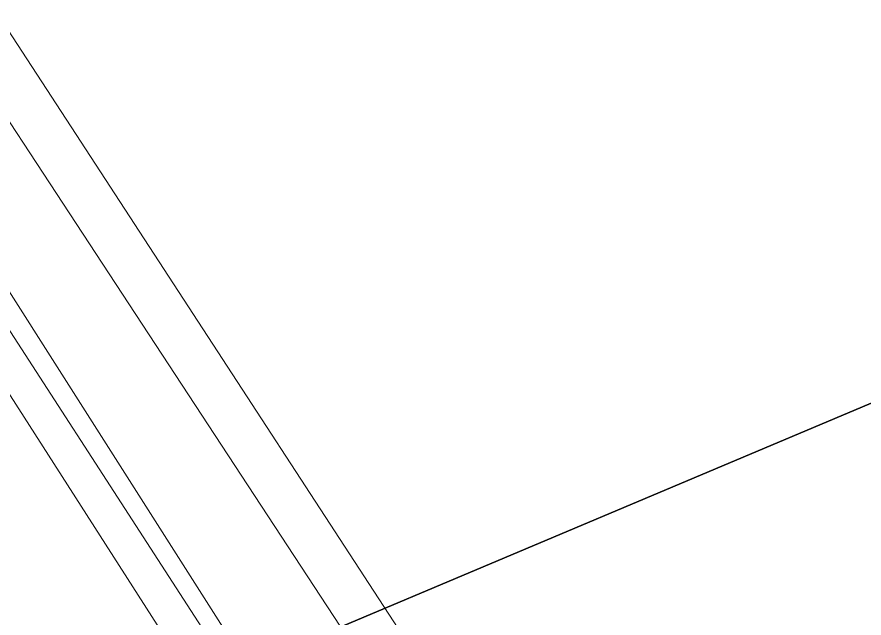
# Model space of a CAD drawing. Header units: metres. Extents: x 507606 to 508087, y 6966978 to 6967359.
# Drawn here: x 507795.599 to 507797.299, y 6967275.866 to 6967277.072 of the extents above; entities that cross this region are included whole.
import ezdxf

# ---------------------------------------------------------------- set-up
doc = ezdxf.new("R2010")
doc.units = ezdxf.units.M
doc.layers.add('C_UG_LINES', color=7, linetype='EXISTING_COMMUNICATIONS', lineweight=0, true_color=0xb061ff)
doc.layers.add('E_UG_LINES', color=7, linetype='EXISTING_ELECTRICITY_UG', lineweight=0, true_color=0xff2e2e)
doc.layers.add('mga2020bdy', color=252, linetype='Continuous')
doc.layers.add('mga2020ROAD_MARKS', color=252, linetype='Continuous')
doc.styles.get("Standard").update_dxf_attribs({"font": 'ARIALN.TTF'})
doc.linetypes.add('EXISTING_COMMUNICATIONS', pattern='A,2,-2,2,-2,2,-2,["COMS",Standard,S=2.5,R=0,X=0,Y=-1.25],-9.75,2,-2,2,-2', length=29.75)
doc.linetypes.add('EXISTING_ELECTRICITY_UG', pattern='A,2,-2,2,-2,2,-2,["E-UG",Standard,S=2.5,R=0,X=0,Y=-1.25],-9.15,2,-2,2,-2', length=29.15)

# ---------------------------------------------------------------- blocks, each defined once
blk = doc.blocks.new('XE_SURVEY')
at = {"layer": 'C_UG_LINES', "flags": 128}
for points in [[(507789.2597, 6967286.5052), (507796.9777, 6967274.7362)], [(507796.8107, 6967274.5932), (507789.2407, 6967286.4882)], [(507789.1617, 6967286.3402), (507796.7267, 6967274.5312)]]:
    blk.add_lwpolyline(points, dxfattribs=at)
at = {"layer": 'E_UG_LINES', "flags": 128}
for points in [[(507789.3147, 6967286.6572), (507797.1787, 6967274.5962)], [(507796.8917, 6967274.4232), (507789.0627, 6967286.5192)]]:
    blk.add_lwpolyline(points, dxfattribs=at)
at = {"layer": 'mga2020bdy'}
blk.add_polyline3d([(507791.4133, 6967272.4326, 4.7578), (507793.9336, 6967274.4911, 4.7945), (507795.6375, 6967275.5905, 4.8157), (507797.9369, 6967276.5593, 4.8417), (507798.1009, 6967276.6093, 4.8435), (507800.379, 6967277.0708, 4.857), (507802.3415, 6967277.1388, 4.8683), (507806.984, 6967277.3516, 4.8869), (507810.3606, 6967277.5573, 4.9183), (507812.3143, 6967277.7216, 4.9365), (507815.3347, 6967278.0412, 4.977), (507817.6363, 6967278.3387, 5.008), (507820.2233, 6967279.0139, 5.0394), (507822.4695, 6967280.032, 5.0683), (507823.2114, 6967280.4726, 5.0506), (507825.8082, 6967282.5496, 4.982), (507826.4793, 6967283.265, 4.9618), (507827.9174, 6967285.1229, 4.9449), (507829.251, 6967287.3902, 4.926), (507829.5533, 6967288.021, 4.9311), (507830.6761, 6967291.1539, 4.9552), (507831.0165, 6967292.6803, 4.9665), (507831.6531, 6967294.3288, 4.9755)], dxfattribs=at)
at = {"layer": 'mga2020ROAD_MARKS'}
blk.add_polyline3d([(507831.6531, 6967294.3288, 4.9755), (507831.0165, 6967292.6803, 4.9665), (507830.6761, 6967291.1539, 4.9552), (507829.5533, 6967288.021, 4.9311), (507829.251, 6967287.3902, 4.926), (507827.9174, 6967285.1229, 4.9449), (507826.4793, 6967283.265, 4.9618), (507825.8082, 6967282.5496, 4.982), (507823.2114, 6967280.4726, 5.0506), (507822.4695, 6967280.032, 5.0683), (507820.2233, 6967279.0139, 5.0394), (507817.6363, 6967278.3387, 5.008), (507815.3347, 6967278.0412, 4.977), (507812.3143, 6967277.7216, 4.9365), (507810.3606, 6967277.5573, 4.9183), (507806.984, 6967277.3516, 4.8869), (507802.3415, 6967277.1388, 4.8683), (507800.379, 6967277.0708, 4.857), (507798.1009, 6967276.6093, 4.8435), (507797.9369, 6967276.5593, 4.8417), (507795.6375, 6967275.5905, 4.8157), (507793.9336, 6967274.4911, 4.7945)], dxfattribs=at)

msp = doc.modelspace()

# ---------------------------------------------------------------- block references
msp.add_blockref('XE_SURVEY', (0, 0))

doc.saveas('drawing.dxf')
